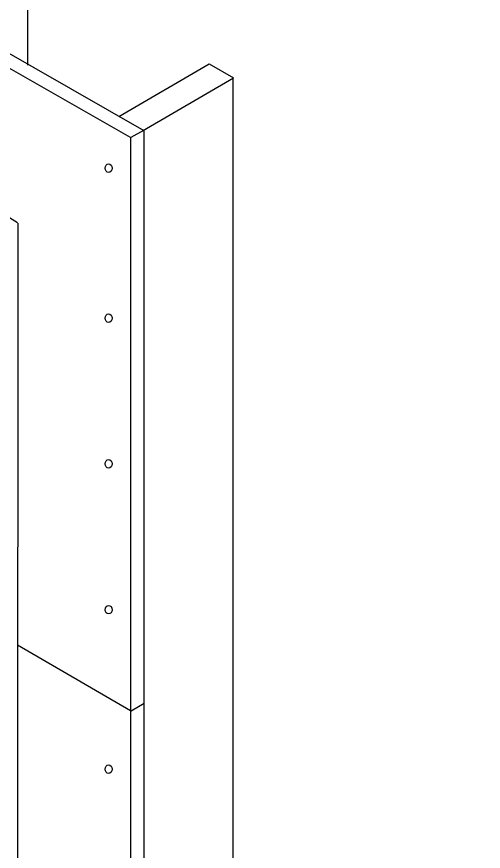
# Model space of a CAD drawing. Header units: inches. Extents: x -24 to 76, y -57 to 19.
# Drawn here: x 49.473 to 51.875, y -2.407 to 1.888 of the extents above; entities that cross this region are included whole.
import ezdxf

# ---------------------------------------------------------------- set-up
doc = ezdxf.new("R2010")
doc.units = ezdxf.units.IN
doc.header["$MEASUREMENT"] = 0
for name, color, linetype, lineweight in [('G-ANNO-TTLB', 7, 'Continuous', 0), ('TYVEK', 7, 'Continuous', 0), ('WALL SCRATCH', 7, 'Continuous', 0)]:
    doc.layers.add(name, color=color, linetype=linetype, lineweight=lineweight)

msp = doc.modelspace()

# ---------------------------------------------------------------- hatches: boundary and pattern name
at = {"layer": 'G-ANNO-TTLB', "true_color": 0xff00ff, "transparency": 33554687}
h = msp.add_hatch(color=6, dxfattribs=at)
edge = h.paths.add_edge_path()
edge.add_spline(control_points=[(71.2893, -15.0744), (71.2893, -15.0744), (30.6016, -15.0744), (30.6016, -15.0744), (30.6016, -15.0744), (30.6016, 19.0506), (30.6016, 19.0506), (30.6016, 19.0506), (71.2893, 19.0506), (71.2893, 19.0506), (71.2893, 19.0506), (71.2893, -15.0744), (71.2893, -15.0744)], knot_values=[0, 0, 0, 0, 1, 1, 1, 2, 2, 2, 3, 3, 3, 4, 4, 4, 4], degree=3, periodic=0)
edge = h.paths.add_edge_path()
edge.add_spline(control_points=[(30.7266, 18.9256), (30.7266, 18.9256), (30.7266, -14.9494), (30.7266, -14.9494), (30.7266, -14.9494), (71.1643, -14.9494), (71.1643, -14.9494), (71.1643, -14.9494), (71.1643, 18.9256), (71.1643, 18.9256), (71.1643, 18.9256), (30.7266, 18.9256), (30.7266, 18.9256)], knot_values=[0, 0, 0, 0, 1, 1, 1, 2, 2, 2, 3, 3, 3, 4, 4, 4, 4], degree=3, periodic=0)
edge.add_line((30.7266, 18.9256), (30.7266, 18.9256))

# ---------------------------------------------------------------- linework, layer by layer
at = {"layer": 'G-ANNO-TTLB'}
for points in [[(71.2893, -15.0744), (71.2893, -15.0744), (30.6016, -15.0744), (30.6016, -15.0744), (30.6016, -15.0744), (30.6016, 19.0506), (30.6016, 19.0506), (30.6016, 19.0506), (71.2893, 19.0506), (71.2893, 19.0506), (71.2893, 19.0506), (71.2893, -15.0744), (71.2893, -15.0744)], [(30.7266, 18.9256), (30.7266, 18.9256), (30.7266, -14.9494), (30.7266, -14.9494), (30.7266, -14.9494), (71.1643, -14.9494), (71.1643, -14.9494), (71.1643, -14.9494), (71.1643, 18.9256), (71.1643, 18.9256), (71.1643, 18.9256), (30.7266, 18.9256), (30.7266, 18.9256)]]:
    msp.add_open_spline(points, degree=3, knots=[0, 0, 0, 0, 1, 1, 1, 2, 2, 2, 3, 3, 3, 4, 4, 4, 4], dxfattribs=at)
at = {"layer": 'TYVEK', "color": 33, "lineweight": 25, "true_color": 0xcc9966}
for p, q in [((49.5291, 2.178), (49.5291, 1.6375)), ((49.9994, 1.3733), (50.4634, 1.645)), ((50.4634, 1.645), (50.588, 1.5731)), ((50.1208, 1.2996), (50.588, 1.5731)), ((50.5878, -4.3226), (50.5878, 1.5713))]:
    msp.add_line(p, q, dxfattribs=at)
at = {"layer": 'WALL SCRATCH', "color": 2, "lineweight": 25, "true_color": 0xffff00}
for p, q in [((50.0584, 1.2653), (46.3252, 3.397)), ((50.1297, 1.3004), (46.392, 3.4357)), ((50.1256, 1.3028), (50.0609, 1.2653)), ((50.1297, -4.5886), (50.1297, 1.3004)), ((50.0584, 1.2653), (50.0584, -4.6286)), ((49.4772, -1.3452), (50.0584, -1.6817)), ((50.1297, -1.6465), (50.0629, -1.6852))]:
    msp.add_line(p, q, dxfattribs=at)
at = {"layer": 'WALL SCRATCH', "color": 18, "lineweight": 25, "true_color": 0x000000}
for p, q in [((49.4772, 0.8268), (47.1155, 2.2733)), ((49.4791, 0.8257), (49.4757, -3.0614))]:
    msp.add_line(p, q, dxfattribs=at)
at = {"layer": 'WALL SCRATCH', "color": 252, "lineweight": 25, "true_color": 0x848484}
for centre in [(49.9457, 1.1083), (49.9457, 0.3362), (49.9457, -0.4138), (49.9457, -1.1638), (49.9457, -1.9845)]:
    msp.add_ellipse(centre, major_axis=(0, 0.0221), ratio=0.812499, dxfattribs=at)

doc.saveas('drawing.dxf')
